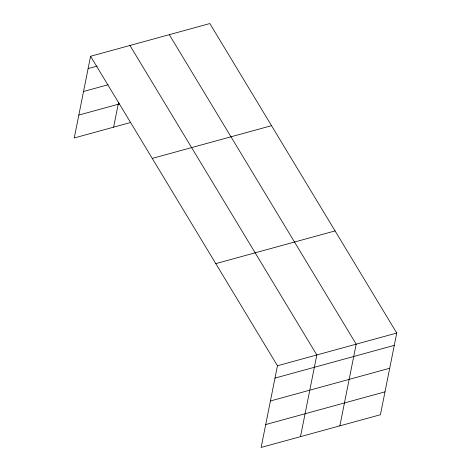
<?xml version="1.0" encoding="UTF-8"?>
<svg xmlns="http://www.w3.org/2000/svg" width="471" height="471" viewBox="0 0 471 471"><rect width="100%" height="100%" fill="white"/><g stroke="black" fill="none" stroke-linecap="round" stroke-linejoin="round"><path stroke-width="0.71" d="M90.579 56.267L277.46 365.755L261.134 447.45L380.421 414.733L396.747 333.038L209.866 23.55L90.579 56.267L74.253 137.962L130.491 122.537M113.617 127.164L118.621 102.13M300.498 436.652L316.824 354.957L129.943 45.469M339.868 425.861L356.188 344.16L169.307 34.671M88.112 68.595L97.25 66.087M83.538 91.486L108.142 84.739M78.828 115.071L119.599 103.885M152.251 158.397L271.537 125.68M215.789 263.625L335.075 230.908M277.46 365.755L396.747 333.038M274.999 378.083L394.286 345.367M270.425 400.974L389.711 368.257M265.709 424.559L384.995 391.843"/></g></svg>
